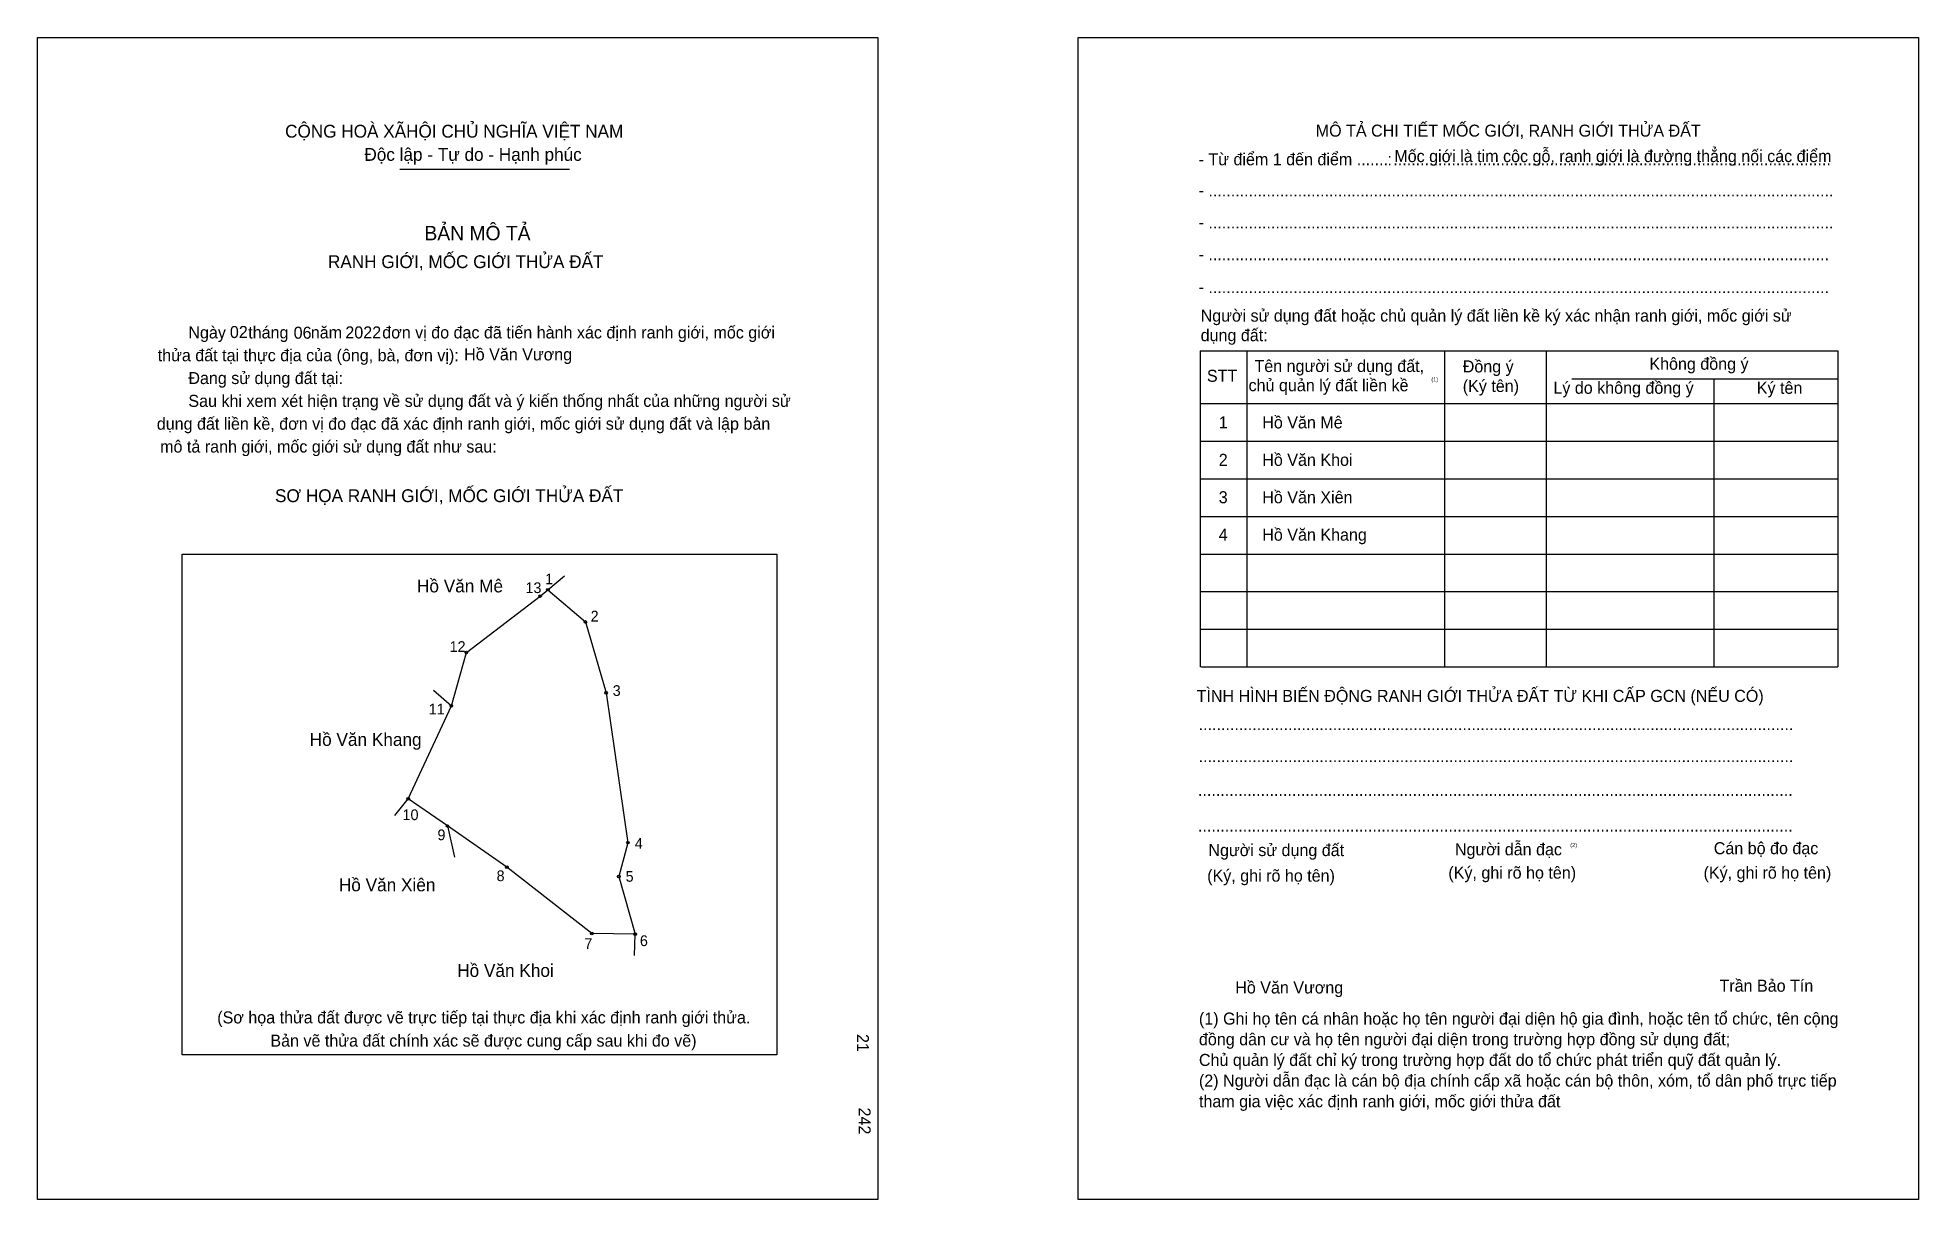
# Model space of a CAD drawing. Extents: x 549140 to 549754, y 1825200 to 1825579.
import ezdxf

# ---------------------------------------------------------------- set-up
doc = ezdxf.new("R2010")
doc.units = 0
for name, color, linetype in [('bmtKhungInTrang1', 7, 'Continuous'), ('bmtKhungInTrang2', 7, 'Continuous'), ('bmtNoiDung', 7, 'Continuous'), ('bmtTemplate', 7, 'Continuous'), ('CanhThua', 7, 'Continuous'), ('MocDinhThua', 7, 'Continuous'), ('RauThua', 7, 'Continuous'), ('SoHieuDinhThua', 7, 'Continuous'), ('TenChuLanCan', 7, 'Continuous')]:
    doc.layers.add(name, color=color, linetype=linetype)

msp = doc.modelspace()

# ---------------------------------------------------------------- linework, layer by layer
at = {"layer": 'bmtKhungInTrang1'}
msp.add_lwpolyline([(549140.25, 1825579.41), (549414.41, 1825579.41), (549414.41, 1825200.2), (549140.25, 1825200.2)], close=True, dxfattribs=at)
at = {"layer": 'bmtKhungInTrang2'}
msp.add_lwpolyline([(549479.79, 1825579.41), (549753.96, 1825579.41), (549753.96, 1825200.2), (549479.79, 1825200.2)], close=True, dxfattribs=at)
at = {"layer": 'bmtTemplate'}
for p, q in [((549258.39, 1825536.43), (549313.83, 1825536.43)), ((549534.79, 1825477.13), (549534.79, 1825374.04)), ((549599.29, 1825477.13), (549599.29, 1825374.04)), ((549632.47, 1825477.25), (549632.47, 1825374.04)), ((549727.71, 1825477.13), (549727.71, 1825374.04)), ((549640.88, 1825468.04), (549727.71, 1825468.04)), ((549519.76, 1825459.94), (549727.71, 1825459.94)), ((549519.76, 1825447.67), (549727.71, 1825447.67)), ((549519.76, 1825435.4), (549727.71, 1825435.4)), ((549519.76, 1825423.13), (549727.71, 1825423.13)), ((549519.76, 1825410.85), (549727.71, 1825410.85)), ((549519.76, 1825398.58), (549727.71, 1825398.58)), ((549519.76, 1825386.31), (549727.71, 1825386.31)), ((549519.76, 1825374.04), (549727.71, 1825374.04))]:
    msp.add_line(p, q, dxfattribs=at)
for points in [[(549519.62, 1825477.13), (549727.71, 1825477.13)], [(549519.62, 1825477.13), (549519.62, 1825374.04)], [(549687.23, 1825467.92), (549687.23, 1825374.04)]]:
    msp.add_lwpolyline(points, dxfattribs=at)
msp.add_lwpolyline([(549187.41, 1825247.43), (549187.41, 1825410.84), (549381.41, 1825410.84), (549381.41, 1825247.43)], close=True, dxfattribs=at)
at = {"layer": 'CanhThua'}
for p, q in [((549304.24, 1825397.12), (549306.75, 1825399.21)), ((549306.75, 1825399.21), (549318.99, 1825388.68)), ((549280.15, 1825378.68), (549304.24, 1825397.12)), ((549318.99, 1825388.68), (549325.74, 1825365.53)), ((549275.26, 1825361.32), (549280.15, 1825378.68)), ((549261.17, 1825330.95), (549275.26, 1825361.32)), ((549325.74, 1825365.53), (549332.87, 1825316.63)), ((549273.96, 1825322.08), (549261.17, 1825330.95)), ((549293.34, 1825308.65), (549273.96, 1825322.08)), ((549332.87, 1825316.63), (549329.88, 1825305.61)), ((549321.07, 1825286.99), (549293.34, 1825308.65)), ((549329.88, 1825305.61), (549335.26, 1825286.77)), ((549335.26, 1825286.77), (549321.07, 1825286.99))]:
    msp.add_line(p, q, dxfattribs=at)
at = {"layer": 'MocDinhThua'}
for centre in [(549306.75, 1825399.21), (549304.24, 1825397.12), (549318.99, 1825388.68), (549280.15, 1825378.68), (549275.26, 1825361.32), (549325.74, 1825365.53), (549261.17, 1825330.95), (549273.96, 1825322.08), (549332.87, 1825316.63), (549293.34, 1825308.65), (549329.88, 1825305.61), (549321.07, 1825286.99), (549335.26, 1825286.77)]:
    msp.add_circle(centre, 0.42, dxfattribs=at)
at = {"layer": 'RauThua'}
for p, q in [((549306.75, 1825399.21), (549312.19, 1825403.76)), ((549269.43, 1825366.43), (549275.26, 1825361.32)), ((549256.82, 1825325.5), (549261.17, 1825330.95)), ((549273.96, 1825322.08), (549276.32, 1825311.93)), ((549335.01, 1825279.78), (549335.26, 1825286.77))]:
    msp.add_line(p, q, dxfattribs=at)

# ---------------------------------------------------------------- texts
at = {"layer": 'bmtNoiDung'}
for s, height, p in [('02', 3.923, (549202.98, 1825481.35)), ('06', 3.923, (549223.79, 1825481.13)), ('2022', 3.923, (549240.66, 1825481.22)), ('Hồ Văn Vương', 3.9228, (549279.42, 1825474.05)), ('1', 3.92, (549525.66, 1825451.85)), ('Hồ Văn Mê ', 3.923, (549539.86, 1825451.85)), ('2', 3.92, (549525.66, 1825439.63)), ('Hồ Văn Khoi ', 3.9228, (549539.86, 1825439.63)), ('3', 3.92, (549525.66, 1825427.42)), ('Hồ Văn Xiên ', 3.9228, (549539.86, 1825427.42)), ('4', 3.92, (549525.66, 1825415.2)), ('Hồ Văn Khang ', 3.9228, (549539.86, 1825415.2)), ('Hồ Văn Vương', 3.9228, (549531.04, 1825267.41))]:
    msp.add_text(s, height=height, dxfattribs=at).set_placement(p)
for s, p in [('21', (549407.58, 1825254.18)), ('242', (549408.14, 1825230.17))]:
    msp.add_text(s, height=3.923, rotation=270, dxfattribs=at).set_placement(p)
at = {"layer": 'bmtTemplate'}
for s, height, p in [('CỘNG HOÀ XÃHỘI CHỦ NGHĨA VIỆT NAM', 4.1843, (549221, 1825546.75)), ('MÔ TẢ CHI TIẾT MỐC GIỚI, RANH GIỚI THỬA ĐẤT', 3.9213, (549557.31, 1825547.08)), ('Độc lập - Tự do - Hạnh phúc', 4.1843, (549246.88, 1825539.18)), ('- Từ điểm 1 đến điểm .......', 3.9213, (549519.09, 1825537.73)), (':', 3.92, (549580.7, 1825537.73)), ('Mốc giới là tim cộc gỗ, ranh giới là đường thẳng nối các điểm', 3.9213, (549582.95, 1825538.77)), ('..................................................................................................', 3.9213, (549582.63, 1825537.73)), ('- ............................................................................................................................................', 3.92132, (549519.09, 1825527.57)), ('BẢN MÔ TẢ', 4.707, (549266.47, 1825513.25)), ('- ............................................................................................................................................', 3.92132, (549519.09, 1825517.14)), ('RANH GIỚI, MỐC GIỚI THỬA ĐẤT', 4.1843, (549234.99, 1825504.17)), ('- ...........................................................................................................................................', 3.92132, (549519.09, 1825506.7)), ('- ...........................................................................................................................................', 3.92132, (549519.09, 1825496.03)), ('Người sử dụng đất hoặc chủ quản lý đất liền kề ký xác nhận ranh giới, mốc giới sử', 3.9213, (549519.76, 1825486.7)), ('Ngày     tháng     năm         đơn vị đo đạc đã tiến hành xác định ranh giới, mốc giới ', 3.9228, (549189.44, 1825481.22)), ('dụng đất:', 3.921, (549519.76, 1825480.32)), ('thửa đất tại thực địa của (ông, bà, đơn vị):', 3.9228, (549179.44, 1825473.77)), ('Tên người sử dụng đất,', 3.9213, (549537.32, 1825470.26)), ('Đồng ý', 3.921, (549605.28, 1825470.13)), ('Không đồng ý', 3.9213, (549666.18, 1825470.99)), ('Đang sử dụng đất tại:', 3.9228, (549189.44, 1825466.32)), ('STT', 3.921, (549521.8, 1825467.06)), ('chủ quản lý đất liền kề', 3.9213, (549535.4, 1825463.98)), ('(1)', 1.308, (549595.04, 1825467.21)), ('(Ký tên)', 3.921, (549605.28, 1825463.75)), ('Lý do không đồng ý', 3.9213, (549634.86, 1825463.14)), ('Ký tên', 3.921, (549701.23, 1825463.14)), ('Sau khi xem xét hiện trạng về sử dụng đất và ý kiến thống nhất của những người sử ', 3.9228, (549189.44, 1825458.87)), ('dụng đất liền kề, đơn vị đo đạc đã xác định ranh giới, mốc giới sử dụng đất và lập bản', 3.9228, (549179.14, 1825451.42)), ('mô tả ranh giới, mốc giới sử dụng đất như sau:', 3.9228, (549180.22, 1825443.97)), ('SƠ HỌA RANH GIỚI, MỐC GIỚI THỬA ĐẤT', 4.1843, (549217.7, 1825427.79)), ('TÌNH HÌNH BIẾN ĐỘNG RANH GIỚI THỬA ĐẤT TỪ KHI CẤP GCN (NẾU CÓ)', 3.9213, (549518.43, 1825362.59)), ('.....................................................................................................................................', 3.9272, (549519.09, 1825353.36)), ('.....................................................................................................................................', 3.9272, (549519.09, 1825342.93)), ('.....................................................................................................................................', 3.9272, (549518.89, 1825331.89)), ('.....................................................................................................................................', 3.9272, (549518.89, 1825320.23)), ('Người sử dụng đất', 3.9213, (549522.29, 1825312.25)), ('Người dẫn đạc', 3.9213, (549602.72, 1825312.5)), ('(2)', 1.308, (549640.37, 1825315.2)), ('Cán bộ đo đạc', 3.9213, (549687.19, 1825312.87)), ('(Ký, ghi rõ họ tên)', 3.9213, (549521.89, 1825303.91)), ('(Ký, ghi rõ họ tên)', 3.9213, (549600.58, 1825304.89)), ('(Ký, ghi rõ họ tên)', 3.9213, (549683.86, 1825304.89)), ('Trần Bảo Tín', 3.9213, (549689.06, 1825267.99)), ('(Sơ họa thửa đất được vẽ trực tiếp tại thực địa khi xác định ranh giới thửa.', 3.9228, (549198.86, 1825257.64)), ('(1) Ghi họ tên cá nhân hoặc họ tên người đại diện hộ gia đình, hoặc tên tổ chức, tên cộng', 3.9213, (549519.2, 1825257.26)), ('Bản vẽ thửa đất chính xác sẽ được cung cấp sau khi đo vẽ)', 3.9228, (549216.2, 1825250.06)), ('đồng dân cư và họ tên người đại diện trong trường hợp đồng sử dụng đất;', 3.9213, (549519.2, 1825250.51)), ('Chủ quản lý đất chỉ ký trong trường hợp đất do tổ chức phát triển quỹ đất quản lý.', 3.9213, (549519.2, 1825243.76)), ('(2) Người dẫn đạc là cán bộ địa chính cấp xã hoặc cán bộ thôn, xóm, tổ dân phố trực tiếp', 3.9213, (549519.2, 1825237.01)), ('tham gia việc xác định ranh giới, mốc giới thửa đất', 3.9213, (549519.2, 1825230.26))]:
    msp.add_text(s, height=height, dxfattribs=at).set_placement(p)
at = {"layer": 'SoHieuDinhThua'}
for s, height, p in [('1', 3.5, (549305.86, 1825400.96)), ('13', 3.499, (549299.44, 1825398.1)), ('2', 3.5, (549320.71, 1825388.82)), ('12', 3.499, (549274.67, 1825378.89)), ('3', 3.5, (549327.91, 1825364.53)), ('11', 3.499, (549267.85, 1825358.48)), ('10', 3.499, (549259.33, 1825324)), ('9', 3.5, (549270.72, 1825317.45)), ('4', 3.5, (549335.12, 1825314.67)), ('8', 3.5, (549290.01, 1825304.08)), ('5', 3.5, (549332.12, 1825303.88)), ('7', 3.5, (549318.66, 1825281.94)), ('6', 3.5, (549336.78, 1825282.89))]:
    msp.add_text(s, height=height, dxfattribs=at).set_placement(p)
at = {"layer": 'TenChuLanCan'}
for s, height, p in [('Hồ Văn Mê', 4.199, (549264.03, 1825398.33)), ('Hồ Văn Khang', 4.1992, (549229.02, 1825348.21)), ('Hồ Văn Xiên', 4.1992, (549238.54, 1825300.76)), ('Hồ Văn Khoi', 4.1992, (549277.15, 1825272.82))]:
    msp.add_text(s, height=height, dxfattribs=at).set_placement(p)

doc.saveas('drawing.dxf')
